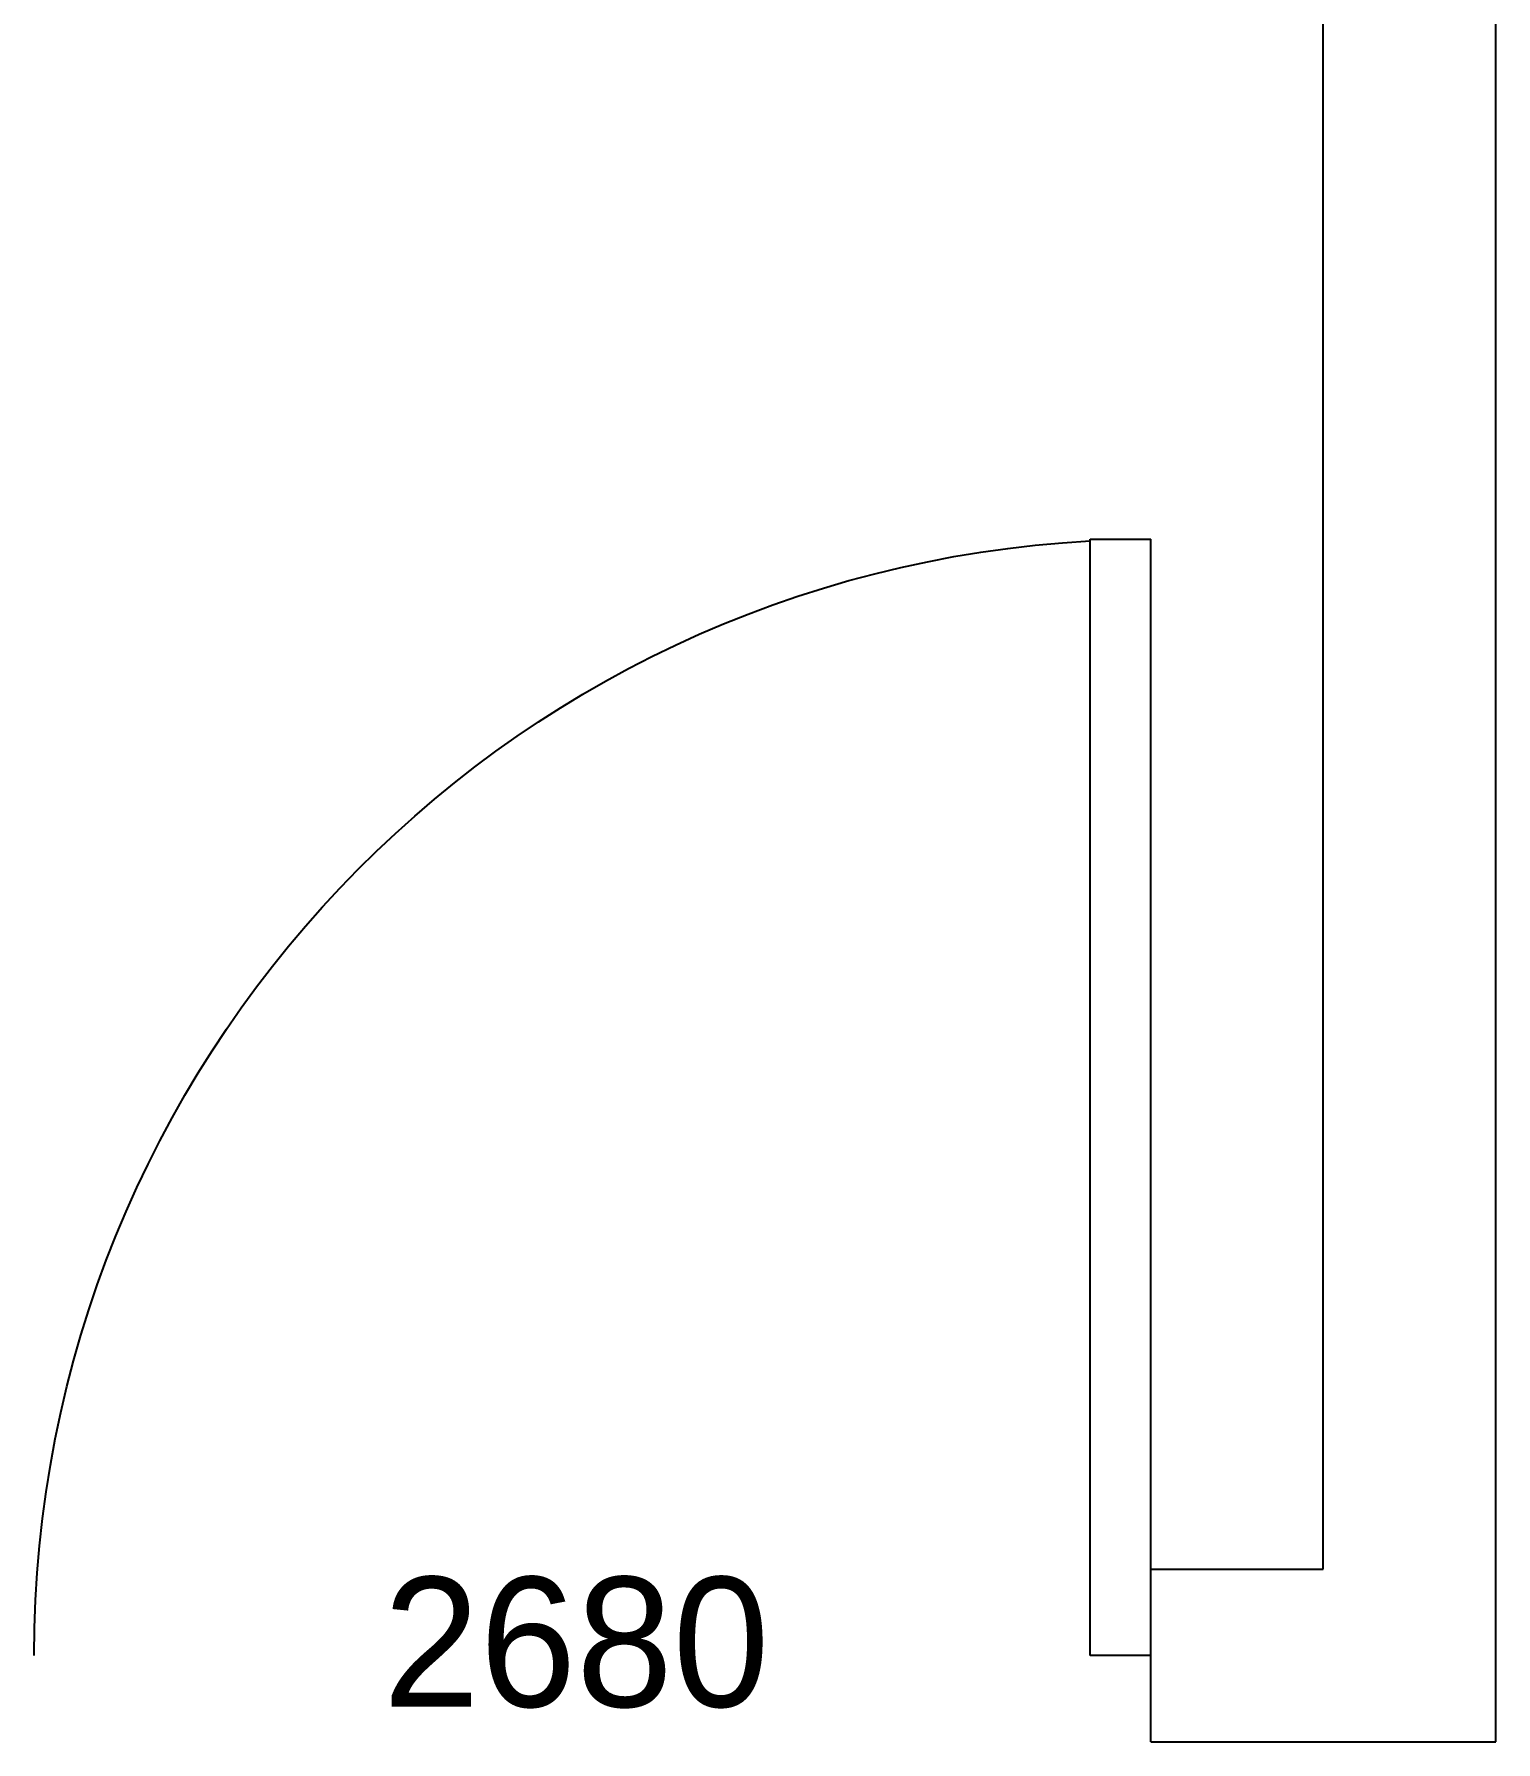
# Model space of a CAD drawing. Header units: inches. Extents: x 26998 to 46838, y -509 to 4343.
# Drawn here: x 33066.29 to 33100.17, y 3705.55 to 3745.14 of the extents above; entities that cross this region are included whole.
import ezdxf

# ---------------------------------------------------------------- set-up
doc = ezdxf.new("R2010")
doc.units = ezdxf.units.IN
doc.header["$LTSCALE"] = 0.5
doc.header["$MEASUREMENT"] = 0
for name, color, linetype in [('Title Block', 7, 'Continuous'), ('TITLES', 3, 'Continuous'), ('windows', 4, 'Continuous')]:
    doc.layers.add(name, color=color, linetype=linetype)
doc.styles.add('HS-DESIGN-TTLB', font='GOTHIC.TTF')

# ---------------------------------------------------------------- blocks, each defined once
blk = doc.blocks.new('door')
at = {"layer": 'windows'}
for p, q in [((9950.287, 7178.876), (9948.559, 7178.876)), ((9948.559, 7178.876), (9948.559, 7146.973)), ((9950.287, 7178.876), (9948.559, 7178.876)), ((9950.287, 7178.876), (9950.287, 7146.973)), ((9948.559, 7146.973), (9950.287, 7146.973))]:
    blk.add_line(p, q, dxfattribs=at)
blk.add_arc((9950.287, 7178.876), 31.903, 180, 266.8995, dxfattribs=at)

msp = doc.modelspace()

# ---------------------------------------------------------------- linework, layer by layer
at = {"layer": 'Title Block'}
for p, q in [((33096.1686292, 3709.5473968), (33096.1686292, 3811.5473968)), ((33100.1686292, 3705.5473968), (33100.1686292, 3811.5473968)), ((33092.1686292, 3709.5473968), (33096.1686292, 3709.5473968)), ((33092.1686292, 3705.5473968), (33092.1686292, 3709.5473968)), ((33092.1686292, 3705.5473968), (33100.1686292, 3705.5473968))]:
    msp.add_line(p, q, dxfattribs=at)

# ---------------------------------------------------------------- block references
at = {"layer": 'TITLES', "xscale": -0.8111956009193224, "yscale": 0.8111956009193224, "zscale": 0.8111956009193224, "rotation": 180}
msp.add_blockref('door', (25020.5393453, 9531.0198149), dxfattribs=at)

# ---------------------------------------------------------------- texts
at = {"layer": 'Title Block', "insert": (33074.3770439, 3709.3691521), "char_height": 3.0096, "width": 43.611515527, "attachment_point": 1, "style": 'HS-DESIGN-TTLB'}
msp.add_mtext('2680', dxfattribs=at)

doc.saveas('drawing.dxf')
